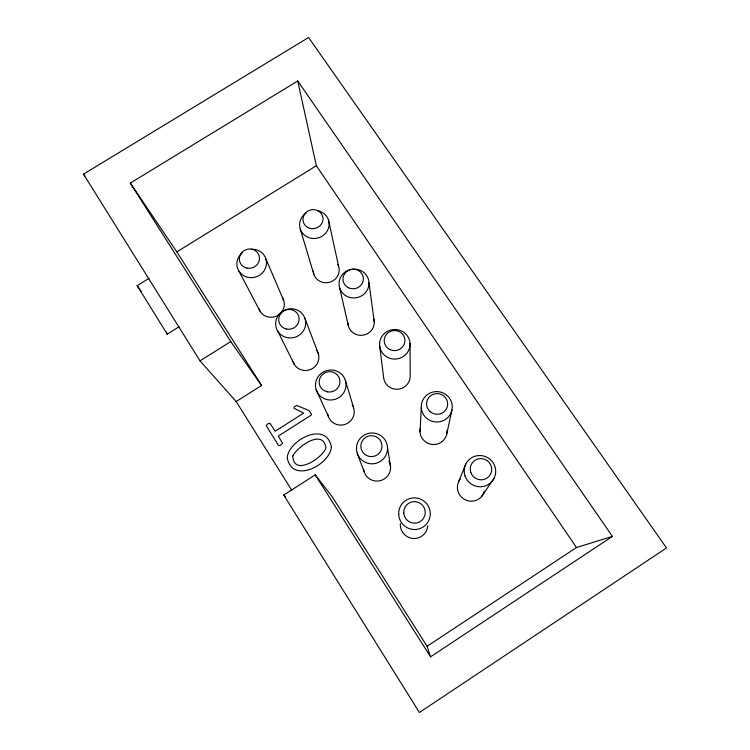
<?xml version="1.0" encoding="UTF-8"?>
<svg xmlns="http://www.w3.org/2000/svg" width="750" height="750" viewBox="0 0 750 750"><rect width="100%" height="100%" fill="white"/><g stroke="black" fill="none" stroke-linecap="round" stroke-linejoin="round"><path stroke-width="1.12" d="M420.019 431.869L421.275 407.587M446.784 433.922L451.959 409.884A15.516 15.197 7.9 0 0 431.812 392.362A15.516 15.197 7.9 0 0 426.506 418.153A15.516 15.197 7.9 0 0 451.959 409.884M458.803 481.322L465.806 464.006M481.462 496.697L494.128 478.209M430.556 656.812L612.431 536.4L297.741 80.972L130.303 183.094L230.756 341.588L261.6 385.481L236.175 401.55L200.006 360.872L83.503 174.131L308.597 37.5L666.497 547.959L419.4 712.5L283.734 495.056L315.225 474.853L332.053 496.528L427.078 646.284L430.556 656.812L315.225 474.853M427.078 646.284L576.469 547.528L612.431 536.4M200.006 360.872L230.756 341.588M148.987 278.381L137.166 285.684L167.222 334.144L179.147 326.709M130.303 183.094L176.831 251.888L316.35 165.741L297.741 80.972M283.734 495.056L285.525 496.509M83.503 174.131L84.919 175.969M137.166 285.684L141.197 291.347M316.35 165.741L576.469 547.528M176.831 251.888L261.6 385.481M236.175 401.55L291.891 490.5M239.025 271.275L260.25 311.597M277.856 331.359L294.506 364.688M316.134 389.634L328.153 415.997M265.894 258.872L283.791 300.684M305.053 318.712A15.122 14.531 -21.2 0 1 287.278 337.678A15.122 14.531 -21.2 0 1 279.656 313.688A15.122 14.531 -21.2 0 1 305.053 318.712L318.291 353.578M357.188 453.131L364.106 471.722M166.463 332.044L167.222 334.144M345.328 380.259A15.328 14.953 -20.1 0 1 327.431 399.684A15.328 14.953 -20.1 0 1 319.491 375.028A15.328 14.953 -20.1 0 1 345.328 380.259L353.663 407.803M300.216 228.919L313.837 274.237M339.684 288.066L348.572 326.597M328.463 219.938L338.616 266.334M387.516 447.553A15.544 15.394 -15.4 0 1 364.922 462.159A15.544 15.394 -15.4 0 1 363.553 435.516A15.544 15.394 -15.4 0 1 387.516 447.553L390.562 466.856M369 282.619A15.037 14.4 -11.1 0 1 347.128 296.456A15.037 14.4 -11.1 0 1 345.9 271.537A15.037 14.4 -11.1 0 1 369 282.619L374.259 321.844M379.556 345.103L383.55 376.931A13.341 13.022 -4.3 0 0 397.575 389.241A13.341 13.022 -4.3 0 0 410.194 375.469L410.025 343.397A15.263 14.803 -5.3 0 0 386.447 331.941A15.263 14.803 -5.3 0 0 387.909 357.544A15.263 14.803 -5.3 0 0 410.025 343.397M337.753 264.337A13.013 12.403 -14.2 0 1 329.541 282.272A13.013 12.403 -14.2 0 1 313.275 271.05M317.634 210.684A14.822 13.997 -14.2 0 1 327.413 230.7A14.822 13.997 -14.2 0 1 304.294 235.013A14.822 13.997 -14.2 0 1 306.516 212.766M282.394 297.731A13.078 12.497 -22.1 0 1 276.647 316.003A13.078 12.497 -22.1 0 1 258.872 308.634M251.325 249.234A14.916 14.119 -21.6 0 1 265.922 266.878A14.916 14.119 -21.6 0 1 243.488 275.578A14.916 14.119 -21.6 0 1 242.409 252.694M373.65 318.581A13.172 12.713 -11 0 1 363.431 335.119A13.172 12.713 -11 0 1 347.981 323.334M316.856 350.559A13.237 12.816 -21.8 0 1 311.166 369.244A13.237 12.816 -21.8 0 1 293.081 361.65M484.387 491.25A13.809 13.575 35.6 0 1 465.066 499.716A13.809 13.575 35.6 0 1 460.228 479.072M427.781 525.778A13.838 13.725 61.9 0 1 413.034 538.453A13.838 13.725 61.9 0 1 400.35 523.519M447.028 430.444A13.537 13.331 11.3 0 1 432.562 444.488A13.537 13.331 11.3 0 1 420.281 428.409M388.856 460.978A13.566 13.481 -16.4 0 1 381.169 480.431A13.566 13.481 -16.4 0 1 363.553 469.134M352.181 404.709A13.397 13.144 -21.1 0 1 345.459 424.266A13.397 13.144 -21.1 0 1 327.656 413.756M331.388 447.028C329.925 465 291.956 484.566 287.213 457.65C288.797 439.781 326.466 420.356 331.388 447.028M311.475 414.347L311.156 415.144L278.25 436.106L282.591 443.269L280.078 445.584L278.438 445.312L266.231 425.7L267.684 423.863L269.972 423.263L275.175 431.222L303.637 413.119L293.953 408.178L294.197 406.922L296.766 405.422L309.122 410.653L311.475 414.347M292.838 455.934C293.484 477.066 322.369 458.175 325.903 448.059C323.494 427.987 297.328 446.578 292.838 455.934M247.059 268.125A10.134 9.591 -21.5 0 0 259.069 255.553A10.134 9.591 -21.5 0 0 242.119 252.262A10.134 9.591 -21.5 0 0 247.059 268.125M308.287 227.7A10.078 9.506 -14.2 0 0 323.006 218.522A10.078 9.506 -14.2 0 0 307.622 211.219A10.078 9.506 -14.2 0 0 308.287 227.7M286.603 329.081A10.275 9.862 -21.1 0 0 298.697 316.209A10.275 9.862 -21.1 0 0 281.447 312.787A10.275 9.862 -21.1 0 0 286.603 329.081M348.488 287.756A10.219 9.778 -11.2 0 0 363.375 278.372A10.219 9.778 -11.2 0 0 347.672 270.834A10.219 9.778 -11.2 0 0 348.488 287.756M465.047 475.988A15.844 15.544 30.9 0 0 491.859 481.584A15.844 15.544 30.9 0 0 482.953 455.859A15.844 15.544 30.9 0 0 465.047 475.988M398.691 514.509A15.872 15.759 55.2 0 0 423.131 526.997A15.872 15.759 55.2 0 0 421.575 499.603A15.872 15.759 55.2 0 0 398.691 514.509M403.781 512.934A10.791 10.716 54.3 0 0 420.394 521.438A10.791 10.716 54.3 0 0 419.344 502.809A10.791 10.716 54.3 0 0 403.781 512.934M470.841 472.491A10.772 10.566 30.4 0 0 489.066 476.306A10.772 10.566 30.4 0 0 483.019 458.812A10.772 10.566 30.4 0 0 470.841 472.491M366.591 455.494A10.575 10.463 -15.4 0 0 381.956 445.575A10.575 10.463 -15.4 0 0 365.681 437.381A10.575 10.463 -15.4 0 0 366.591 455.494M430.153 411.647A10.547 10.331 7.6 0 0 447.459 406.041A10.547 10.331 7.6 0 0 433.772 394.125A10.547 10.331 7.6 0 0 430.153 411.647M327.291 391.819A10.425 10.162 -20 0 0 339.478 378.628A10.425 10.162 -20 0 0 321.919 375.056A10.425 10.162 -20 0 0 327.291 391.819M389.859 349.556A10.369 10.05 -5.4 0 0 404.897 339.956A10.369 10.05 -5.4 0 0 388.884 332.175A10.369 10.05 -5.4 0 0 389.859 349.556"/></g></svg>
